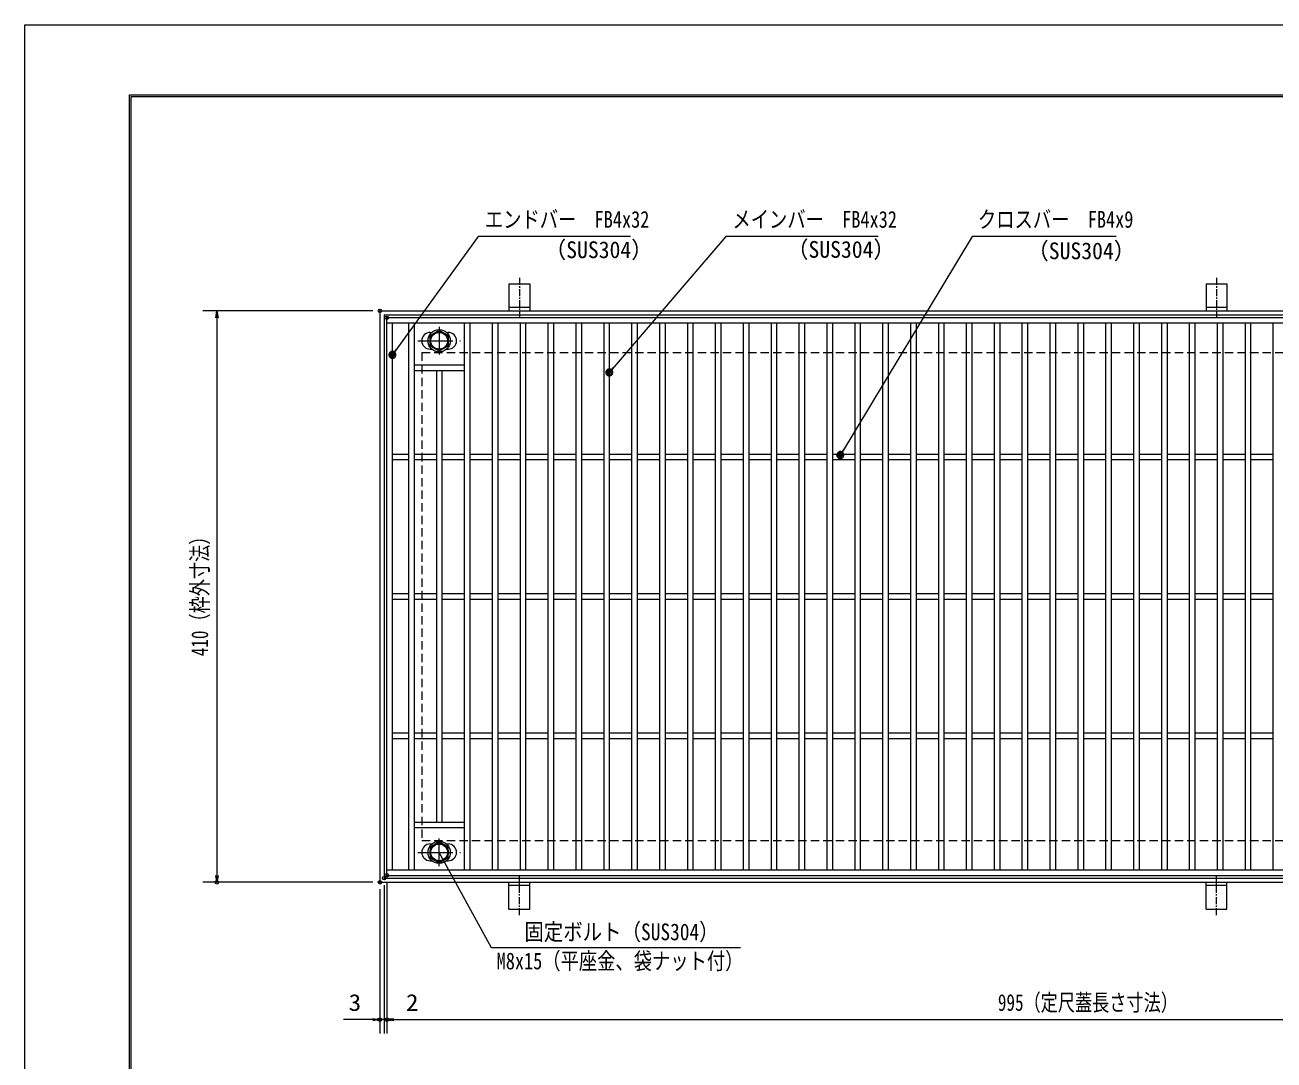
# Model space of a CAD drawing. Units: millimetres, scale not verified. Extents: x -1050 to 1050, y -742 to 742.
# Drawn here: x -1050 to -154, y 0 to 742 of the extents above; entities that cross this region are included whole.
import ezdxf
from ezdxf.enums import TextEntityAlignment as Align

# ---------------------------------------------------------------- set-up
doc = ezdxf.new("R2010")
doc.units = ezdxf.units.MM
doc.header["$LTSCALE"] = 5
doc.header["$PDMODE"] = 32
doc.header["$PDSIZE"] = 2.5
doc.linetypes.add('CHAIN1', pattern=[8, 5, -1, 1, -1])
doc.linetypes.add('DASHED1', pattern=[1.8, 1.2, -0.6])
for name, color, linetype, lineweight in [('0-0_7-図\u3000枠', 4, 'Continuous', 9), ('0-1_寸法注釈', 2, 'Continuous', 9), ('0-2_0', 2, 'Continuous', 9), ('0-3_DEFPOINTS', 134, 'Continuous', 9), ('0-4_蓋', 5, 'Continuous', 9), ('0-7_中心線', 6, 'CHAIN1', 9), ('0-8_枠', 7, 'Continuous', 9), ('0-9_溝開口', 4, 'DASHED1', 9), ('0-A_アンカー', 7, 'Continuous', 9), ('0-B_締付部品', 7, 'Continuous', 9)]:
    doc.layers.add(name, color=color, linetype=linetype, lineweight=lineweight)
doc.styles.add('ＭＳ ゴシック', font='')
doc.styles.get('ＭＳ ゴシック').set_extended_font_data('MS Gothic')

# ---------------------------------------------------------------- blocks, each defined once
blk = doc.blocks.new('_OPEN')
at = {"layer": '0-2_0'}
blk.add_line((0, 0), (-5, 0), dxfattribs=at)
blk.add_lwpolyline([(-5, 0.833), (0, 0), (-5, -0.833)], dxfattribs=at)
blk = doc.blocks.new('A$C5D7C781A')
at = {"layer": '0-A_アンカー', "color": 6, "linetype": 'CHAIN1'}
blk.add_line((37.5, 140.11), (37.5, 0), dxfattribs=at)
at = {"layer": '0-A_アンカー'}
for p, q in [((0, 118.78), (0, 22.26)), ((0, 118.78), (75, 118.78)), ((75, 118.78), (75, 22.26)), ((75, 33.76), (0, 33.76)), ((0, 22.26), (75, 22.26))]:
    blk.add_line(p, q, dxfattribs=at)
blk = doc.blocks.new('_Dot')
at = {"layer": '0-2_0'}
for p, q in [((-2.5, 0), (-5, 0)), ((2.445, 0.5), (-2.445, 0.5)), ((1.997, 1.5), (-1.997, 1.5)), ((2.289, -0.995), (-2.289, -0.995)), ((1.499, -1.995), (-1.499, -1.995))]:
    blk.add_line(p, q, dxfattribs=at)
for points in [[(2.5, 0), (2.48, 0.313), (2.421, 0.622), (2.324, 0.92), (2.191, 1.204), (2.023, 1.469), (1.822, 1.711), (1.594, 1.926), (1.34, 2.111), (1.064, 2.262), (0.773, 2.378), (0.468, 2.456), (0.157, 2.495), (-0.157, 2.495), (-0.468, 2.456), (-0.773, 2.378), (-1.064, 2.262), (-1.34, 2.111), (-1.594, 1.926), (-1.822, 1.711), (-2.023, 1.469), (-2.191, 1.204), (-2.324, 0.92), (-2.421, 0.622), (-2.48, 0.313), (-2.5, 0), (0, 0)], [(-2.5, 0), (-2.48, -0.313), (-2.421, -0.622), (-2.324, -0.92), (-2.191, -1.204), (-2.023, -1.469), (-1.822, -1.711), (-1.594, -1.926), (-1.34, -2.111), (-1.064, -2.262), (-0.773, -2.378), (-0.468, -2.456), (-0.157, -2.495), (0.157, -2.495), (0.468, -2.456), (0.773, -2.378), (1.064, -2.262), (1.34, -2.111), (1.594, -1.926), (1.822, -1.711), (2.023, -1.469), (2.191, -1.204), (2.324, -0.92), (2.421, -0.622), (2.48, -0.313), (2.5, 0), (0, 0)]]:
    blk.add_lwpolyline(points, close=True, dxfattribs=at)

msp = doc.modelspace()

# ---------------------------------------------------------------- linework, layer by layer
at = {"layer": '0-0_7-図\u3000枠'}
for p, q in [((-975, -692.5), (-975, 692.5)), ((-973.75, -691.25), (-973.75, 691.25)), ((-973.75, 691.25), (998.75, 691.25))]:
    msp.add_line(p, q, dxfattribs=at)
msp.add_lwpolyline([(-975, 692.5), (1000, 692.5), (1000, -692.5)], dxfattribs=at)
at = {"layer": '0-1_寸法注釈'}
for p, q in [((-800.45, 537.475), (-922.363, 537.475)), ((-912.363, 532.475), (-912.363, 132.475)), ((-800.45, 127.475), (-922.363, 127.475)), ((-792.45, 125.475), (-792.45, 18.953)), ((-792.45, 125.475), (-792.45, 18.953)), ((-790.45, 127.475), (-790.45, 18.953)), ((-790.45, 127.475), (-790.45, 18.953)), ((-795.45, 122.475), (-795.45, 18.953)), ((-800.45, 28.953), (-821.563, 28.953)), ((-797.45, 28.953), (-802.45, 28.953)), ((-792.45, 28.953), (-795.45, 28.953)), ((-792.45, 28.953), (-790.45, 28.953)), ((-787.45, 28.953), (-782.45, 28.953)), ((-785.45, 28.953), (199.55, 28.953)), ((-785.45, 28.953), (-764.337, 28.953))]:
    msp.add_line(p, q, dxfattribs=at)
for points in [[(-615.707, 590.749), (-724.931, 590.749), (-785.857, 506.667)], [(-438.147, 590.749), (-547.371, 590.749), (-630.295, 493.985)], [(-267.513, 590.749), (-370.72, 590.749), (-464.747, 434.829)], [(-536.9, 80.436), (-715.531, 80.436), (-752.95, 148.972)]]:
    msp.add_lwpolyline(points, dxfattribs=at)
at = {"layer": '0-3_DEFPOINTS'}
msp.add_lwpolyline([(-1050, -742.5), (-1050, 742.5), (1050, 742.5), (1050, -742.5)], close=True, dxfattribs=at)
for p in [(-795.45, 537.475), (-912.363, 127.475), (-795.45, 127.475), (-795.45, 127.475), (-792.45, 130.475), (-790.45, 132.475), (-795.45, 28.953), (-790.45, 28.953)]:
    msp.add_point(p, dxfattribs=at)
at = {"layer": '0-4_蓋'}
for p, q in [((204.55, 532.475), (-790.45, 532.475)), ((-790.45, 132.475), (-790.45, 532.475)), ((204.55, 528.475), (-790.45, 528.475)), ((-786.45, 136.475), (-786.45, 528.475)), ((-774.95, 528.475), (-774.95, 136.475)), ((-770.95, 528.475), (-770.95, 136.475)), ((-759.45, 521.978), (-758.238, 521.978)), ((-747.662, 521.978), (-746.45, 521.978)), ((-734.95, 528.475), (-734.95, 136.475)), ((-730.95, 528.475), (-730.95, 136.475)), ((-714.95, 528.475), (-714.95, 136.475)), ((-710.95, 528.475), (-710.95, 136.475)), ((-694.95, 528.475), (-694.95, 136.475)), ((-690.95, 528.475), (-690.95, 136.475)), ((-674.95, 528.475), (-674.95, 136.475)), ((-670.95, 528.475), (-670.95, 136.475)), ((-654.95, 528.475), (-654.95, 136.475)), ((-650.95, 528.475), (-650.95, 136.475)), ((-634.95, 528.475), (-634.95, 136.475)), ((-630.95, 528.475), (-630.95, 136.475)), ((-614.95, 528.475), (-614.95, 136.475)), ((-610.95, 528.475), (-610.95, 136.475)), ((-594.95, 528.475), (-594.95, 136.475)), ((-590.95, 528.475), (-590.95, 136.475)), ((-574.95, 528.475), (-574.95, 136.475)), ((-570.95, 528.475), (-570.95, 136.475)), ((-554.95, 528.475), (-554.95, 136.475)), ((-550.95, 528.475), (-550.95, 136.475)), ((-534.95, 528.475), (-534.95, 136.475)), ((-530.95, 528.475), (-530.95, 136.475)), ((-514.95, 528.475), (-514.95, 136.475)), ((-510.95, 528.475), (-510.95, 136.475)), ((-494.95, 528.475), (-494.95, 136.475)), ((-490.95, 528.475), (-490.95, 136.475)), ((-474.95, 528.475), (-474.95, 136.475)), ((-470.95, 528.475), (-470.95, 136.475)), ((-454.95, 528.475), (-454.95, 136.475)), ((-450.95, 528.475), (-450.95, 136.475)), ((-434.95, 528.475), (-434.95, 136.475)), ((-430.95, 528.475), (-430.95, 136.475)), ((-414.95, 528.475), (-414.95, 136.475)), ((-410.95, 528.475), (-410.95, 136.475)), ((-394.95, 528.475), (-394.95, 136.475)), ((-390.95, 528.475), (-390.95, 136.475)), ((-374.95, 528.475), (-374.95, 136.475)), ((-370.95, 528.475), (-370.95, 136.475)), ((-354.95, 528.475), (-354.95, 136.475)), ((-350.95, 528.475), (-350.95, 136.475)), ((-334.95, 528.475), (-334.95, 136.475)), ((-330.95, 528.475), (-330.95, 136.475)), ((-314.95, 528.475), (-314.95, 136.475)), ((-310.95, 528.475), (-310.95, 136.475)), ((-294.95, 528.475), (-294.95, 136.475)), ((-290.95, 528.475), (-290.95, 136.475)), ((-274.95, 528.475), (-274.95, 136.475)), ((-270.95, 528.475), (-270.95, 136.475)), ((-254.95, 528.475), (-254.95, 136.475)), ((-250.95, 528.475), (-250.95, 136.475)), ((-234.95, 528.475), (-234.95, 136.475)), ((-230.95, 528.475), (-230.95, 136.475)), ((-214.95, 528.475), (-214.95, 136.475)), ((-210.95, 528.475), (-210.95, 136.475)), ((-194.95, 528.475), (-194.95, 136.475)), ((-190.95, 528.475), (-190.95, 136.475)), ((-174.95, 528.475), (-174.95, 136.475)), ((-170.95, 528.475), (-170.95, 136.475)), ((-154.95, 528.475), (-154.95, 136.475)), ((-759.45, 509.978), (-758.245, 509.978)), ((-747.655, 509.978), (-746.45, 509.978)), ((-734.95, 498.475), (-770.95, 498.475)), ((-734.95, 494.475), (-770.95, 494.475)), ((-754.95, 494.475), (-754.95, 170.475)), ((-750.95, 494.475), (-750.95, 170.475)), ((-774.95, 434.475), (-786.45, 434.475)), ((-774.95, 430.475), (-786.45, 430.475)), ((-754.95, 434.475), (-770.95, 434.475)), ((-754.95, 430.475), (-770.95, 430.475)), ((-734.95, 434.475), (-750.95, 434.475)), ((-734.95, 430.475), (-750.95, 430.475)), ((-714.95, 434.475), (-730.95, 434.475)), ((-714.95, 430.475), (-730.95, 430.475)), ((-694.95, 434.475), (-710.95, 434.475)), ((-694.95, 430.475), (-710.95, 430.475)), ((-674.95, 434.475), (-690.95, 434.475)), ((-674.95, 430.475), (-690.95, 430.475)), ((-654.95, 434.475), (-670.95, 434.475)), ((-654.95, 430.475), (-670.95, 430.475)), ((-634.95, 434.475), (-650.95, 434.475)), ((-634.95, 430.475), (-650.95, 430.475)), ((-614.95, 434.475), (-630.95, 434.475)), ((-614.95, 430.475), (-630.95, 430.475)), ((-594.95, 434.475), (-610.95, 434.475)), ((-594.95, 430.475), (-610.95, 430.475)), ((-574.95, 434.475), (-590.95, 434.475)), ((-574.95, 430.475), (-590.95, 430.475)), ((-554.95, 434.475), (-570.95, 434.475)), ((-554.95, 430.475), (-570.95, 430.475)), ((-534.95, 434.475), (-550.95, 434.475)), ((-534.95, 430.475), (-550.95, 430.475)), ((-514.95, 434.475), (-530.95, 434.475)), ((-514.95, 430.475), (-530.95, 430.475)), ((-494.95, 434.475), (-510.95, 434.475)), ((-494.95, 430.475), (-510.95, 430.475)), ((-474.95, 434.475), (-490.95, 434.475)), ((-474.95, 430.475), (-490.95, 430.475)), ((-454.95, 434.475), (-470.95, 434.475)), ((-454.95, 430.475), (-470.95, 430.475)), ((-434.95, 434.475), (-450.95, 434.475)), ((-434.95, 430.475), (-450.95, 430.475)), ((-414.95, 434.475), (-430.95, 434.475)), ((-414.95, 430.475), (-430.95, 430.475)), ((-394.95, 434.475), (-410.95, 434.475)), ((-394.95, 430.475), (-410.95, 430.475)), ((-374.95, 434.475), (-390.95, 434.475)), ((-374.95, 430.475), (-390.95, 430.475)), ((-354.95, 434.475), (-370.95, 434.475)), ((-354.95, 430.475), (-370.95, 430.475)), ((-334.95, 434.475), (-350.95, 434.475)), ((-334.95, 430.475), (-350.95, 430.475)), ((-314.95, 434.475), (-330.95, 434.475)), ((-314.95, 430.475), (-330.95, 430.475)), ((-294.95, 434.475), (-310.95, 434.475)), ((-294.95, 430.475), (-310.95, 430.475)), ((-274.95, 434.475), (-290.95, 434.475)), ((-274.95, 430.475), (-290.95, 430.475)), ((-254.95, 434.475), (-270.95, 434.475)), ((-254.95, 430.475), (-270.95, 430.475)), ((-234.95, 434.475), (-250.95, 434.475)), ((-234.95, 430.475), (-250.95, 430.475)), ((-214.95, 434.475), (-230.95, 434.475)), ((-214.95, 430.475), (-230.95, 430.475)), ((-194.95, 434.475), (-210.95, 434.475)), ((-194.95, 430.475), (-210.95, 430.475)), ((-174.95, 434.475), (-190.95, 434.475)), ((-174.95, 430.475), (-190.95, 430.475)), ((-154.95, 434.475), (-170.95, 434.475)), ((-154.95, 430.475), (-170.95, 430.475)), ((-774.95, 334.475), (-786.45, 334.475)), ((-754.95, 334.475), (-770.95, 334.475)), ((-734.95, 334.475), (-750.95, 334.475)), ((-714.95, 334.475), (-730.95, 334.475)), ((-694.95, 334.475), (-710.95, 334.475)), ((-674.95, 334.475), (-690.95, 334.475)), ((-654.95, 334.475), (-670.95, 334.475)), ((-634.95, 334.475), (-650.95, 334.475)), ((-614.95, 334.475), (-630.95, 334.475)), ((-594.95, 334.475), (-610.95, 334.475)), ((-574.95, 334.475), (-590.95, 334.475)), ((-554.95, 334.475), (-570.95, 334.475)), ((-534.95, 334.475), (-550.95, 334.475)), ((-514.95, 334.475), (-530.95, 334.475)), ((-494.95, 334.475), (-510.95, 334.475)), ((-474.95, 334.475), (-490.95, 334.475)), ((-454.95, 334.475), (-470.95, 334.475)), ((-434.95, 334.475), (-450.95, 334.475)), ((-414.95, 334.475), (-430.95, 334.475)), ((-394.95, 334.475), (-410.95, 334.475)), ((-374.95, 334.475), (-390.95, 334.475)), ((-354.95, 334.475), (-370.95, 334.475)), ((-334.95, 334.475), (-350.95, 334.475)), ((-314.95, 334.475), (-330.95, 334.475)), ((-294.95, 334.475), (-310.95, 334.475)), ((-274.95, 334.475), (-290.95, 334.475)), ((-254.95, 334.475), (-270.95, 334.475)), ((-234.95, 334.475), (-250.95, 334.475)), ((-214.95, 334.475), (-230.95, 334.475)), ((-194.95, 334.475), (-210.95, 334.475)), ((-174.95, 334.475), (-190.95, 334.475)), ((-154.95, 334.475), (-170.95, 334.475)), ((-774.95, 330.475), (-786.45, 330.475)), ((-754.95, 330.475), (-770.95, 330.475)), ((-734.95, 330.475), (-750.95, 330.475)), ((-714.95, 330.475), (-730.95, 330.475)), ((-694.95, 330.475), (-710.95, 330.475)), ((-674.95, 330.475), (-690.95, 330.475)), ((-654.95, 330.475), (-670.95, 330.475)), ((-634.95, 330.475), (-650.95, 330.475)), ((-614.95, 330.475), (-630.95, 330.475)), ((-594.95, 330.475), (-610.95, 330.475)), ((-574.95, 330.475), (-590.95, 330.475)), ((-554.95, 330.475), (-570.95, 330.475)), ((-534.95, 330.475), (-550.95, 330.475)), ((-514.95, 330.475), (-530.95, 330.475)), ((-494.95, 330.475), (-510.95, 330.475)), ((-474.95, 330.475), (-490.95, 330.475)), ((-454.95, 330.475), (-470.95, 330.475)), ((-434.95, 330.475), (-450.95, 330.475)), ((-414.95, 330.475), (-430.95, 330.475)), ((-394.95, 330.475), (-410.95, 330.475)), ((-374.95, 330.475), (-390.95, 330.475)), ((-354.95, 330.475), (-370.95, 330.475)), ((-334.95, 330.475), (-350.95, 330.475)), ((-314.95, 330.475), (-330.95, 330.475)), ((-294.95, 330.475), (-310.95, 330.475)), ((-274.95, 330.475), (-290.95, 330.475)), ((-254.95, 330.475), (-270.95, 330.475)), ((-234.95, 330.475), (-250.95, 330.475)), ((-214.95, 330.475), (-230.95, 330.475)), ((-194.95, 330.475), (-210.95, 330.475)), ((-174.95, 330.475), (-190.95, 330.475)), ((-154.95, 330.475), (-170.95, 330.475)), ((-774.95, 234.475), (-786.45, 234.475)), ((-754.95, 234.475), (-770.95, 234.475)), ((-734.95, 234.475), (-750.95, 234.475)), ((-714.95, 234.475), (-730.95, 234.475)), ((-694.95, 234.475), (-710.95, 234.475)), ((-674.95, 234.475), (-690.95, 234.475)), ((-654.95, 234.475), (-670.95, 234.475)), ((-634.95, 234.475), (-650.95, 234.475)), ((-614.95, 234.475), (-630.95, 234.475)), ((-594.95, 234.475), (-610.95, 234.475)), ((-574.95, 234.475), (-590.95, 234.475)), ((-554.95, 234.475), (-570.95, 234.475)), ((-534.95, 234.475), (-550.95, 234.475)), ((-514.95, 234.475), (-530.95, 234.475)), ((-494.95, 234.475), (-510.95, 234.475)), ((-474.95, 234.475), (-490.95, 234.475)), ((-454.95, 234.475), (-470.95, 234.475)), ((-434.95, 234.475), (-450.95, 234.475)), ((-414.95, 234.475), (-430.95, 234.475)), ((-394.95, 234.475), (-410.95, 234.475)), ((-374.95, 234.475), (-390.95, 234.475)), ((-354.95, 234.475), (-370.95, 234.475)), ((-334.95, 234.475), (-350.95, 234.475)), ((-314.95, 234.475), (-330.95, 234.475)), ((-294.95, 234.475), (-310.95, 234.475)), ((-274.95, 234.475), (-290.95, 234.475)), ((-254.95, 234.475), (-270.95, 234.475)), ((-234.95, 234.475), (-250.95, 234.475)), ((-214.95, 234.475), (-230.95, 234.475)), ((-194.95, 234.475), (-210.95, 234.475)), ((-174.95, 234.475), (-190.95, 234.475)), ((-154.95, 234.475), (-170.95, 234.475)), ((-774.95, 230.475), (-786.45, 230.475)), ((-754.95, 230.475), (-770.95, 230.475)), ((-734.95, 230.475), (-750.95, 230.475)), ((-714.95, 230.475), (-730.95, 230.475)), ((-694.95, 230.475), (-710.95, 230.475)), ((-674.95, 230.475), (-690.95, 230.475)), ((-654.95, 230.475), (-670.95, 230.475)), ((-634.95, 230.475), (-650.95, 230.475)), ((-614.95, 230.475), (-630.95, 230.475)), ((-594.95, 230.475), (-610.95, 230.475)), ((-574.95, 230.475), (-590.95, 230.475)), ((-554.95, 230.475), (-570.95, 230.475)), ((-534.95, 230.475), (-550.95, 230.475)), ((-514.95, 230.475), (-530.95, 230.475)), ((-494.95, 230.475), (-510.95, 230.475)), ((-474.95, 230.475), (-490.95, 230.475)), ((-454.95, 230.475), (-470.95, 230.475)), ((-434.95, 230.475), (-450.95, 230.475)), ((-414.95, 230.475), (-430.95, 230.475)), ((-394.95, 230.475), (-410.95, 230.475)), ((-374.95, 230.475), (-390.95, 230.475)), ((-354.95, 230.475), (-370.95, 230.475)), ((-334.95, 230.475), (-350.95, 230.475)), ((-314.95, 230.475), (-330.95, 230.475)), ((-294.95, 230.475), (-310.95, 230.475)), ((-274.95, 230.475), (-290.95, 230.475)), ((-254.95, 230.475), (-270.95, 230.475)), ((-234.95, 230.475), (-250.95, 230.475)), ((-214.95, 230.475), (-230.95, 230.475)), ((-194.95, 230.475), (-210.95, 230.475)), ((-174.95, 230.475), (-190.95, 230.475)), ((-154.95, 230.475), (-170.95, 230.475)), ((-734.95, 170.475), (-770.95, 170.475)), ((-734.95, 166.475), (-770.95, 166.475)), ((-759.45, 154.972), (-758.245, 154.972)), ((-747.655, 154.972), (-746.45, 154.972)), ((-790.45, 136.475), (204.55, 136.475)), ((-759.45, 142.972), (-758.238, 142.972)), ((-747.662, 142.972), (-746.45, 142.972)), ((-790.45, 132.475), (204.55, 132.475))]:
    msp.add_line(p, q, dxfattribs=at)
for centre, start, end in [((-759.45, 515.978), 90, 270), ((-746.45, 515.978), 270, 90), ((-759.45, 148.972), 90, 270), ((-746.45, 148.972), 270, 90)]:
    msp.add_arc(centre, 6, start, end, dxfattribs=at)
at = {"layer": '0-4_蓋', "color": 7}
for p in [(-790.45, 532.475), (-790.45, 132.475)]:
    msp.add_point(p, dxfattribs=at)
at = {"layer": '0-7_中心線'}
for p, q in [((-752.95, 525.871), (-752.95, 506.085)), ((-768.196, 515.978), (-737.704, 515.978)), ((-752.95, 139.079), (-752.95, 158.865)), ((-768.196, 148.972), (-737.704, 148.972))]:
    msp.add_line(p, q, dxfattribs=at)
at = {"layer": '0-8_枠'}
for p, q in [((-795.45, 537.475), (409.55, 537.475)), ((-795.45, 537.475), (-795.45, 127.475)), ((-792.45, 534.475), (407.714, 534.475)), ((-792.45, 534.475), (-792.45, 130.475)), ((-795.45, 127.475), (409.55, 127.475)), ((-792.45, 130.475), (411.386, 130.475))]:
    msp.add_line(p, q, dxfattribs=at)
at = {"layer": '0-9_溝開口'}
for p, q in [((-765.45, 507.475), (204.55, 507.475)), ((-765.45, 507.475), (-765.45, 157.475)), ((-765.45, 157.475), (204.55, 157.475))]:
    msp.add_line(p, q, dxfattribs=at)
at = {"layer": '0-B_締付部品'}
for p, q in [((-759.45, 519.731), (-752.95, 523.483)), ((-759.45, 512.225), (-759.45, 519.731)), ((-752.95, 523.483), (-746.45, 519.731)), ((-746.45, 519.731), (-746.45, 512.225)), ((-752.95, 508.472), (-759.45, 512.225)), ((-746.45, 512.225), (-752.95, 508.472)), ((-752.95, 156.478), (-759.45, 152.725)), ((-759.45, 152.725), (-759.45, 145.219)), ((-746.45, 152.725), (-752.95, 156.478)), ((-746.45, 145.219), (-746.45, 152.725)), ((-759.45, 145.219), (-752.95, 141.467)), ((-752.95, 141.467), (-746.45, 145.219))]:
    msp.add_line(p, q, dxfattribs=at)
for centre, radius in [((-752.95, 515.975), 8), ((-752.95, 515.978), 6.5), ((-752.95, 515.978), 5.993), ((-752.95, 148.975), 8), ((-752.95, 148.972), 6.5), ((-752.95, 148.972), 5.993)]:
    msp.add_circle(centre, radius, dxfattribs=at)

# ---------------------------------------------------------------- block references
at = {"layer": '0-1_寸法注釈'}
for name, p, rotation in [('_OPEN', (-912.363, 537.475), 90), ('_Dot', (-786.45, 505.862), 233.62864), ('_Dot', (-630.95, 493.23), 229.06472), ('_Dot', (-465.268, 433.975), 238.63944), ('_OPEN', (-912.363, 127.475), 270), ('_OPEN', (-792.45, 28.953), 180), ('_OPEN', (-790.45, 28.953), 180), ('_OPEN', (-790.45, 28.953), 180)]:
    msp.add_blockref(name, p, dxfattribs=dict(at, rotation=rotation))
for p in [(-795.45, 28.953), (-792.45, 28.953)]:
    msp.add_blockref('_OPEN', p, dxfattribs=at)
at = {"layer": '0-A_アンカー', "xscale": 0.2, "yscale": 0.2}
for p in [(-702.95, 533.023), (-202.95, 533.023)]:
    msp.add_blockref('A$C5D7C781A', p, dxfattribs=at)
at = {"layer": '0-A_アンカー', "xscale": -0.2, "yscale": 0.2, "rotation": 180}
for p in [(-702.95, 131.927), (-202.95, 131.927)]:
    msp.add_blockref('A$C5D7C781A', p, dxfattribs=at)

# ---------------------------------------------------------------- texts
at = {"layer": '0-1_寸法注釈', "color": 7, "style": 'ＭＳ ゴシック'}
for s, height, width, p in [('エンドバー\u3000FB4x32', 12.02, 0.8, (-720.154, 593.436)), ('メインバー\u3000FB4x32', 12.02, 0.8, (-542.593, 593.436)), ('クロスバー\u3000FB4x9', 12.03, 0.8, (-366.554, 593.436)), ('（SUS304）', 12.02, 0.95, (-677.407, 571.644)), ('（SUS304）', 12.02, 0.95, (-503.663, 571.881)), ('（SUS304）', 12.02, 0.95, (-331.33, 570.868)), ('固定ボルト（SUS304）', 12.03, 0.85, (-691.88, 82.308)), ('M8x15（平座金、袋ナット付）', 12.02, 0.8, (-711.701, 61.457)), ('3', 12.02, 1.1, (-817.873, 31.64)), ('2', 12.02, 1.1, (-776.76, 31.64)), ('995（定尺蓋長さ寸法）', 12.03, 0.75, (-352.249, 31.64))]:
    msp.add_text(s, height=height, dxfattribs=dict(at, width=width)).set_placement(p, align=Align.BOTTOM_LEFT)
at = {"layer": '0-1_寸法注釈', "color": 7, "style": 'ＭＳ ゴシック', "width": 0.75}
msp.add_text('410（枠外寸法）', height=12.03, rotation=90, dxfattribs=at).set_placement((-915.05, 289.682), align=Align.BOTTOM_LEFT)

doc.saveas('drawing.dxf')
